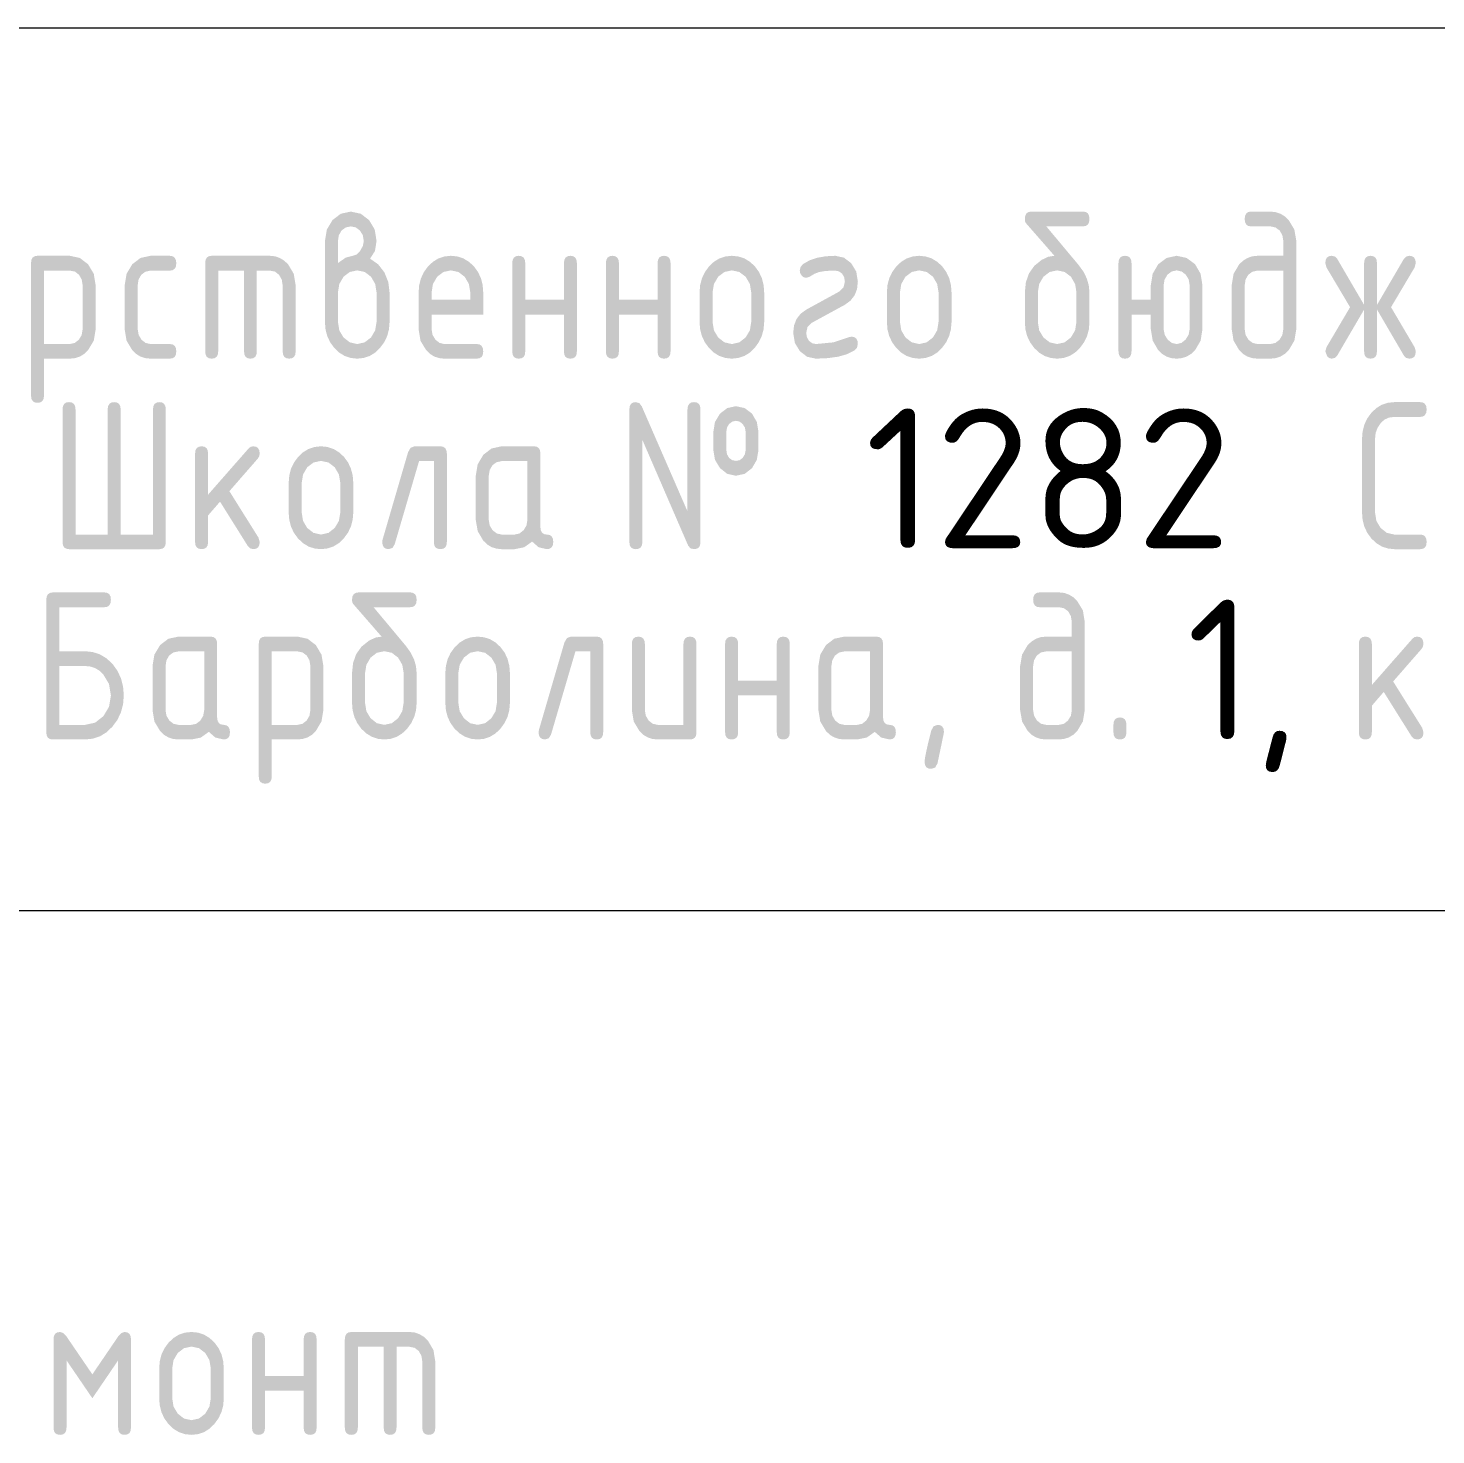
# Model space of a CAD drawing. Header units: millimetres. Extents: x -546 to 1681, y -650 to 1730.
# Drawn here: x 1109.61 to 1133.52, y 26.06 to 49.95 of the extents above; entities that cross this region are included whole.
import ezdxf

# ---------------------------------------------------------------- set-up
doc = ezdxf.new("R2010")
doc.units = ezdxf.units.MM

msp = doc.modelspace()

# ---------------------------------------------------------------- hatches: boundary and pattern name
h = msp.add_hatch(color=7)
h.paths.add_polyline_path([(1114.87, 45.959), (1115.003, 46.051), (1115.125, 46.082), (1115.191, 46.104), (1115.25, 46.169), (1115.294, 46.251), (1115.309, 46.333), (1115.293, 46.43), (1115.244, 46.511), (1115.173, 46.564), (1115.088, 46.581), (1115.003, 46.563), (1114.931, 46.511), (1114.885, 46.43), (1114.87, 46.333)])
h.paths.add_polyline_path([(1115.416, 46.033), (1115.552, 45.938), (1115.658, 45.802), (1115.725, 45.638), (1115.747, 45.46), (1115.747, 44.957), (1115.737, 44.833), (1115.706, 44.717), (1115.655, 44.612), (1115.584, 44.517), (1115.501, 44.437), (1115.409, 44.38), (1115.307, 44.347), (1115.198, 44.335), (1115.088, 44.347), (1114.986, 44.38), (1114.893, 44.437), (1114.808, 44.517), (1114.738, 44.613), (1114.688, 44.719), (1114.659, 44.833), (1114.649, 44.957), (1114.649, 46.333), (1114.681, 46.527), (1114.778, 46.689), (1114.919, 46.796), (1115.088, 46.832), (1115.258, 46.796), (1115.401, 46.686), (1115.495, 46.527), (1115.526, 46.333), (1115.499, 46.163)])
h.paths.add_polyline_path([(1115.526, 44.96), (1115.526, 45.46), (1115.503, 45.603), (1115.432, 45.726), (1115.325, 45.807), (1115.198, 45.834), (1115.071, 45.807), (1114.965, 45.726), (1114.893, 45.603), (1114.87, 45.46), (1114.87, 44.96), (1114.893, 44.815), (1114.965, 44.695), (1115.071, 44.612), (1115.198, 44.583), (1115.325, 44.612), (1115.432, 44.695), (1115.503, 44.816)])
h = msp.add_hatch(color=7)
h.paths.add_polyline_path([(1127.637, 45.457), (1127.637, 44.957), (1127.627, 44.833), (1127.596, 44.719), (1127.545, 44.613), (1127.474, 44.517), (1127.391, 44.437), (1127.298, 44.38), (1127.197, 44.347), (1127.088, 44.335), (1126.977, 44.347), (1126.876, 44.38), (1126.783, 44.437), (1126.698, 44.517), (1126.628, 44.613), (1126.578, 44.719), (1126.549, 44.833), (1126.539, 44.957), (1126.539, 45.46), (1126.557, 45.634), (1126.61, 45.784), (1126.699, 45.91), (1126.824, 46.012), (1126.937, 46.065), (1127.042, 46.082), (1126.56, 46.633), (1126.544, 46.662), (1126.539, 46.707), (1126.546, 46.762), (1126.566, 46.801), (1126.601, 46.825), (1126.65, 46.832), (1127.529, 46.832), (1127.576, 46.825), (1127.61, 46.801), (1127.63, 46.762), (1127.637, 46.707), (1127.63, 46.652), (1127.61, 46.612), (1127.576, 46.589), (1127.529, 46.581), (1126.904, 46.581), (1127.456, 45.921), (1127.535, 45.812), (1127.591, 45.698), (1127.625, 45.58)])
h.paths.add_polyline_path([(1127.416, 44.96), (1127.416, 45.46), (1127.393, 45.603), (1127.322, 45.726), (1127.215, 45.807), (1127.088, 45.834), (1126.961, 45.807), (1126.855, 45.726), (1126.783, 45.603), (1126.76, 45.46), (1126.76, 44.96), (1126.783, 44.815), (1126.855, 44.695), (1126.961, 44.612), (1127.088, 44.583), (1127.215, 44.612), (1127.322, 44.695), (1127.393, 44.816)])
h = msp.add_hatch(color=7)
h.paths.add_polyline_path([(1131.151, 46.333), (1131.151, 44.835), (1131.118, 44.641), (1131.022, 44.479), (1130.954, 44.415), (1130.88, 44.37), (1130.799, 44.344), (1130.712, 44.335), (1130.491, 44.335), (1130.403, 44.344), (1130.321, 44.37), (1130.247, 44.415), (1130.181, 44.479), (1130.085, 44.641), (1130.053, 44.835), (1130.053, 45.582), (1130.085, 45.776), (1130.181, 45.938), (1130.249, 46), (1130.322, 46.045), (1130.403, 46.073), (1130.491, 46.082), (1130.93, 46.082), (1130.93, 46.333), (1130.914, 46.43), (1130.868, 46.511), (1130.797, 46.563), (1130.712, 46.581), (1130.381, 46.581), (1130.334, 46.589), (1130.301, 46.612), (1130.28, 46.652), (1130.274, 46.707), (1130.28, 46.762), (1130.301, 46.801), (1130.334, 46.825), (1130.381, 46.832), (1130.712, 46.832), (1130.801, 46.823), (1130.882, 46.796), (1130.956, 46.75), (1131.022, 46.686), (1131.118, 46.527)])
h.paths.add_polyline_path([(1130.93, 44.835), (1130.93, 45.83), (1130.491, 45.83), (1130.406, 45.812), (1130.335, 45.76), (1130.289, 45.679), (1130.274, 45.582), (1130.274, 44.835), (1130.289, 44.739), (1130.338, 44.657), (1130.409, 44.602), (1130.491, 44.583), (1130.712, 44.583), (1130.796, 44.602), (1130.866, 44.657), (1130.914, 44.738)])
h = msp.add_hatch(color=7)
h.paths.add_polyline_path([(1109.656, 45.959), (1109.663, 46.012), (1109.683, 46.051), (1109.718, 46.074), (1109.766, 46.082), (1110.315, 46.082), (1110.485, 46.045), (1110.625, 45.938), (1110.722, 45.776), (1110.754, 45.582), (1110.754, 44.835), (1110.722, 44.641), (1110.625, 44.479), (1110.559, 44.415), (1110.485, 44.37), (1110.404, 44.344), (1110.315, 44.335), (1109.877, 44.335), (1109.877, 43.707), (1109.87, 43.654), (1109.849, 43.616), (1109.815, 43.592), (1109.766, 43.585), (1109.718, 43.592), (1109.683, 43.616), (1109.663, 43.654), (1109.656, 43.707)])
h.paths.add_polyline_path([(1109.877, 45.83), (1109.877, 44.583), (1110.315, 44.583), (1110.399, 44.602), (1110.469, 44.657), (1110.517, 44.738), (1110.533, 44.835), (1110.533, 45.582), (1110.517, 45.679), (1110.471, 45.76), (1110.401, 45.814), (1110.315, 45.83)])
h = msp.add_hatch(color=7)
h.dxf.hatch_style = 2
h.paths.add_polyline_path([(1111.468, 45.582), (1111.468, 44.835), (1111.484, 44.739), (1111.532, 44.657), (1111.603, 44.602), (1111.686, 44.583), (1112.014, 44.583), (1112.062, 44.576), (1112.097, 44.552), (1112.117, 44.513), (1112.124, 44.458), (1112.117, 44.403), (1112.097, 44.365), (1112.062, 44.343), (1112.014, 44.335), (1111.686, 44.335), (1111.597, 44.344), (1111.516, 44.37), (1111.442, 44.415), (1111.376, 44.479), (1111.279, 44.64), (1111.247, 44.835), (1111.247, 45.582), (1111.279, 45.776), (1111.376, 45.938), (1111.516, 46.045), (1111.686, 46.082), (1112.014, 46.082), (1112.062, 46.074), (1112.097, 46.05), (1112.117, 46.011), (1112.124, 45.956), (1112.117, 45.901), (1112.097, 45.862), (1112.062, 45.838), (1112.014, 45.83), (1111.686, 45.83), (1111.6, 45.812), (1111.529, 45.76), (1111.483, 45.679)])
h = msp.add_hatch(color=7)
h.dxf.hatch_style = 2
h.paths.add_polyline_path([(1112.726, 46.082), (1113.713, 46.082), (1113.801, 46.073), (1113.882, 46.045), (1113.956, 46), (1114.023, 45.938), (1114.119, 45.776), (1114.152, 45.582), (1114.152, 44.458), (1114.145, 44.403), (1114.124, 44.365), (1114.089, 44.343), (1114.041, 44.335), (1113.993, 44.343), (1113.959, 44.365), (1113.938, 44.403), (1113.931, 44.458), (1113.931, 45.582), (1113.915, 45.679), (1113.869, 45.76), (1113.798, 45.814), (1113.713, 45.83), (1113.492, 45.83), (1113.492, 44.458), (1113.485, 44.403), (1113.465, 44.365), (1113.43, 44.343), (1113.382, 44.335), (1113.335, 44.343), (1113.302, 44.365), (1113.281, 44.403), (1113.275, 44.458), (1113.275, 45.83), (1112.836, 45.83), (1112.836, 44.458), (1112.829, 44.403), (1112.808, 44.365), (1112.774, 44.343), (1112.726, 44.335), (1112.677, 44.343), (1112.642, 44.365), (1112.622, 44.403), (1112.615, 44.458), (1112.615, 45.959), (1112.622, 46.012), (1112.642, 46.051), (1112.677, 46.074)])
h = msp.add_hatch(color=7)
h.paths.add_polyline_path([(1116.789, 45.834), (1116.662, 45.807), (1116.556, 45.726), (1116.484, 45.604), (1116.461, 45.46), (1116.461, 45.334), (1117.118, 45.334), (1117.118, 45.46), (1117.094, 45.604), (1117.023, 45.726), (1116.916, 45.807)])
h.paths.add_polyline_path([(1116.461, 45.083), (1116.461, 44.835), (1116.477, 44.739), (1116.526, 44.657), (1116.597, 44.602), (1116.679, 44.583), (1117.228, 44.583), (1117.276, 44.576), (1117.311, 44.552), (1117.331, 44.513), (1117.338, 44.458), (1117.331, 44.403), (1117.311, 44.365), (1117.276, 44.343), (1117.228, 44.335), (1116.679, 44.335), (1116.59, 44.344), (1116.509, 44.37), (1116.435, 44.415), (1116.369, 44.479), (1116.272, 44.64), (1116.24, 44.835), (1116.24, 45.457), (1116.25, 45.582), (1116.28, 45.698), (1116.329, 45.804), (1116.399, 45.9), (1116.484, 45.98), (1116.577, 46.037), (1116.679, 46.07), (1116.789, 46.082), (1116.9, 46.07), (1117.001, 46.037), (1117.094, 45.981), (1117.179, 45.904), (1117.249, 45.807), (1117.299, 45.701), (1117.328, 45.586), (1117.338, 45.46), (1117.338, 45.083)])
h = msp.add_hatch(color=7)
h.dxf.hatch_style = 2
h.paths.add_polyline_path([(1118.052, 45.083), (1118.052, 44.458), (1118.045, 44.403), (1118.025, 44.365), (1117.99, 44.343), (1117.942, 44.335), (1117.893, 44.343), (1117.859, 44.365), (1117.838, 44.403), (1117.831, 44.458), (1117.831, 45.959), (1117.838, 46.012), (1117.859, 46.051), (1117.893, 46.074), (1117.942, 46.082), (1117.99, 46.074), (1118.025, 46.051), (1118.045, 46.012), (1118.052, 45.959), (1118.052, 45.334), (1118.709, 45.334), (1118.709, 45.959), (1118.716, 46.012), (1118.736, 46.051), (1118.771, 46.074), (1118.819, 46.082), (1118.867, 46.074), (1118.902, 46.051), (1118.922, 46.012), (1118.929, 45.959), (1118.929, 44.458), (1118.922, 44.403), (1118.902, 44.365), (1118.867, 44.343), (1118.819, 44.335), (1118.771, 44.343), (1118.736, 44.365), (1118.716, 44.403), (1118.709, 44.458), (1118.709, 45.083)])
h = msp.add_hatch(color=7)
h.dxf.hatch_style = 2
h.paths.add_polyline_path([(1119.643, 45.083), (1119.643, 44.458), (1119.636, 44.403), (1119.616, 44.365), (1119.581, 44.343), (1119.533, 44.335), (1119.485, 44.343), (1119.45, 44.365), (1119.429, 44.403), (1119.422, 44.458), (1119.422, 45.959), (1119.429, 46.012), (1119.45, 46.051), (1119.485, 46.074), (1119.533, 46.082), (1119.581, 46.074), (1119.616, 46.051), (1119.636, 46.012), (1119.643, 45.959), (1119.643, 45.334), (1120.3, 45.334), (1120.3, 45.959), (1120.307, 46.012), (1120.327, 46.051), (1120.362, 46.074), (1120.41, 46.082), (1120.458, 46.074), (1120.493, 46.051), (1120.513, 46.012), (1120.52, 45.959), (1120.52, 44.458), (1120.513, 44.403), (1120.493, 44.365), (1120.458, 44.343), (1120.41, 44.335), (1120.362, 44.343), (1120.327, 44.365), (1120.307, 44.403), (1120.3, 44.458), (1120.3, 45.083)])
h = msp.add_hatch(color=7)
h.paths.add_polyline_path([(1121.013, 44.957), (1121.013, 45.457), (1121.023, 45.582), (1121.053, 45.698), (1121.103, 45.804), (1121.173, 45.9), (1121.257, 45.98), (1121.35, 46.037), (1121.452, 46.07), (1121.562, 46.082), (1121.673, 46.07), (1121.775, 46.037), (1121.867, 45.981), (1121.952, 45.904), (1122.022, 45.807), (1122.072, 45.701), (1122.102, 45.584), (1122.111, 45.457), (1122.111, 44.957), (1122.101, 44.833), (1122.07, 44.719), (1122.019, 44.613), (1121.949, 44.517), (1121.866, 44.437), (1121.773, 44.38), (1121.672, 44.347), (1121.562, 44.335), (1121.452, 44.347), (1121.35, 44.38), (1121.257, 44.437), (1121.173, 44.517), (1121.103, 44.613), (1121.053, 44.719), (1121.023, 44.833)])
h.paths.add_polyline_path([(1121.891, 44.96), (1121.891, 45.46), (1121.868, 45.603), (1121.796, 45.726), (1121.689, 45.807), (1121.562, 45.834), (1121.436, 45.807), (1121.329, 45.726), (1121.258, 45.603), (1121.234, 45.46), (1121.234, 44.96), (1121.258, 44.815), (1121.329, 44.695), (1121.436, 44.612), (1121.562, 44.583), (1121.689, 44.612), (1121.796, 44.695), (1121.868, 44.816)])
h = msp.add_hatch(color=7)
h.dxf.hatch_style = 2
h.paths.add_polyline_path([(1123.592, 44.709), (1123.641, 44.701), (1123.675, 44.678), (1123.696, 44.638), (1123.702, 44.583), (1123.687, 44.521), (1123.641, 44.472), (1123.521, 44.412), (1123.372, 44.369), (1123.194, 44.344), (1122.988, 44.335), (1122.841, 44.367), (1122.718, 44.461), (1122.632, 44.602), (1122.604, 44.772), (1122.618, 44.899), (1122.66, 45.007), (1122.729, 45.097), (1122.825, 45.167), (1123.393, 45.478), (1123.459, 45.544), (1123.482, 45.645), (1123.47, 45.717), (1123.436, 45.778), (1123.381, 45.817), (1123.319, 45.83), (1123.155, 45.825), (1123.04, 45.805), (1122.962, 45.774), (1122.875, 45.722), (1122.825, 45.708), (1122.784, 45.716), (1122.749, 45.743), (1122.723, 45.785), (1122.715, 45.83), (1122.729, 45.893), (1122.773, 45.942), (1122.88, 46.004), (1123.006, 46.047), (1123.152, 46.073), (1123.319, 46.082), (1123.466, 46.05), (1123.589, 45.956), (1123.675, 45.814), (1123.702, 45.645), (1123.689, 45.518), (1123.647, 45.41), (1123.578, 45.321), (1123.482, 45.25), (1122.918, 44.943), (1122.848, 44.875), (1122.825, 44.772), (1122.837, 44.7), (1122.871, 44.639), (1122.925, 44.598), (1122.988, 44.583), (1123.289, 44.612), (1123.549, 44.699)])
h = msp.add_hatch(color=7)
h.paths.add_polyline_path([(1124.196, 44.957), (1124.196, 45.457), (1124.205, 45.582), (1124.235, 45.698), (1124.285, 45.804), (1124.355, 45.9), (1124.44, 45.98), (1124.533, 46.037), (1124.634, 46.07), (1124.745, 46.082), (1124.855, 46.07), (1124.957, 46.037), (1125.05, 45.981), (1125.134, 45.904), (1125.204, 45.807), (1125.254, 45.701), (1125.284, 45.584), (1125.294, 45.457), (1125.294, 44.957), (1125.283, 44.833), (1125.253, 44.719), (1125.202, 44.613), (1125.131, 44.517), (1125.048, 44.437), (1124.955, 44.38), (1124.854, 44.347), (1124.745, 44.335), (1124.634, 44.347), (1124.533, 44.38), (1124.44, 44.437), (1124.355, 44.517), (1124.285, 44.613), (1124.235, 44.719), (1124.205, 44.833)])
h.paths.add_polyline_path([(1125.073, 44.96), (1125.073, 45.46), (1125.05, 45.603), (1124.978, 45.726), (1124.872, 45.807), (1124.745, 45.834), (1124.618, 45.807), (1124.511, 45.726), (1124.44, 45.603), (1124.417, 45.46), (1124.417, 44.96), (1124.44, 44.815), (1124.511, 44.695), (1124.618, 44.612), (1124.745, 44.583), (1124.872, 44.612), (1124.978, 44.695), (1125.05, 44.816)])
h = msp.add_hatch(color=7)
h.paths.add_polyline_path([(1128.679, 45.083), (1128.351, 45.083), (1128.351, 44.458), (1128.344, 44.403), (1128.323, 44.365), (1128.289, 44.343), (1128.241, 44.335), (1128.192, 44.343), (1128.158, 44.365), (1128.137, 44.403), (1128.13, 44.458), (1128.13, 45.959), (1128.137, 46.012), (1128.158, 46.051), (1128.192, 46.074), (1128.241, 46.082), (1128.289, 46.074), (1128.323, 46.051), (1128.344, 46.012), (1128.351, 45.959), (1128.351, 45.334), (1128.679, 45.334), (1128.679, 45.586), (1128.711, 45.778), (1128.805, 45.938), (1128.948, 46.045), (1129.118, 46.082), (1129.288, 46.045), (1129.431, 45.938), (1129.525, 45.776), (1129.556, 45.582), (1129.556, 44.835), (1129.525, 44.64), (1129.431, 44.479), (1129.363, 44.415), (1129.288, 44.37), (1129.206, 44.344), (1129.118, 44.335), (1129.029, 44.344), (1128.948, 44.37), (1128.873, 44.415), (1128.805, 44.479), (1128.711, 44.641), (1128.679, 44.835)])
h.paths.add_polyline_path([(1129.118, 44.583), (1129.199, 44.602), (1129.271, 44.66), (1129.321, 44.741), (1129.339, 44.835), (1129.339, 45.582), (1129.323, 45.679), (1129.274, 45.76), (1129.203, 45.815), (1129.118, 45.834), (1129.033, 45.815), (1128.961, 45.76), (1128.913, 45.679), (1128.897, 45.582), (1128.897, 44.835), (1128.915, 44.741), (1128.964, 44.66), (1129.036, 44.602)])
h = msp.add_hatch(color=7)
h.dxf.hatch_style = 2
h.paths.add_polyline_path([(1132.303, 45.17), (1131.846, 44.388), (1131.807, 44.349), (1131.754, 44.335), (1131.712, 44.344), (1131.678, 44.37), (1131.644, 44.458), (1131.662, 44.527), (1132.064, 45.209), (1131.662, 45.886), (1131.644, 45.959), (1131.651, 46.012), (1131.671, 46.051), (1131.706, 46.074), (1131.754, 46.082), (1131.807, 46.068), (1131.846, 46.029), (1132.303, 45.247), (1132.303, 45.959), (1132.31, 46.012), (1132.33, 46.051), (1132.364, 46.074), (1132.411, 46.082), (1132.459, 46.074), (1132.494, 46.051), (1132.514, 46.012), (1132.521, 45.959), (1132.521, 45.247), (1132.978, 46.029), (1133.017, 46.068), (1133.07, 46.082), (1133.118, 46.074), (1133.153, 46.051), (1133.173, 46.012), (1133.18, 45.959), (1133.162, 45.886), (1132.76, 45.209), (1133.162, 44.527), (1133.18, 44.458), (1133.173, 44.403), (1133.153, 44.365), (1133.118, 44.343), (1133.07, 44.335), (1133.017, 44.349), (1132.978, 44.388), (1132.521, 45.17), (1132.521, 44.458), (1132.514, 44.403), (1132.494, 44.365), (1132.459, 44.343), (1132.411, 44.335), (1132.364, 44.343), (1132.33, 44.365), (1132.31, 44.403), (1132.303, 44.458)])
h = msp.add_hatch(color=7)
h.dxf.hatch_style = 2
h.paths.add_polyline_path([(1111.179, 41.348), (1111.728, 41.348), (1111.728, 43.472), (1111.735, 43.527), (1111.755, 43.566), (1111.79, 43.59), (1111.838, 43.597), (1111.885, 43.59), (1111.918, 43.566), (1111.939, 43.527), (1111.945, 43.472), (1111.945, 41.223), (1111.939, 41.168), (1111.918, 41.13), (1111.885, 41.108), (1111.838, 41.1), (1110.302, 41.1), (1110.253, 41.108), (1110.219, 41.13), (1110.198, 41.168), (1110.191, 41.223), (1110.191, 43.472), (1110.198, 43.527), (1110.219, 43.566), (1110.253, 43.59), (1110.302, 43.597), (1110.35, 43.59), (1110.384, 43.566), (1110.405, 43.527), (1110.412, 43.472), (1110.412, 41.348), (1110.958, 41.348), (1110.958, 43.472), (1110.965, 43.527), (1110.986, 43.566), (1111.02, 43.59), (1111.068, 43.597), (1111.117, 43.59), (1111.151, 43.566), (1111.172, 43.527), (1111.179, 43.472)])
h = msp.add_hatch(color=7)
h.paths.add_polyline_path([(1120.032, 43.524), (1120.808, 41.743), (1120.808, 43.472), (1120.815, 43.527), (1120.836, 43.566), (1120.87, 43.59), (1120.919, 43.597), (1120.967, 43.59), (1121.002, 43.566), (1121.022, 43.527), (1121.029, 43.472), (1121.029, 41.223), (1121.022, 41.168), (1121.002, 41.13), (1120.967, 41.108), (1120.919, 41.1), (1120.859, 41.114), (1120.82, 41.16), (1120.042, 42.955), (1120.042, 41.223), (1120.035, 41.168), (1120.014, 41.13), (1119.979, 41.108), (1119.931, 41.1), (1119.883, 41.108), (1119.848, 41.13), (1119.827, 41.168), (1119.821, 41.223), (1119.821, 43.472), (1119.827, 43.527), (1119.848, 43.566), (1119.883, 43.59), (1119.931, 43.597), (1119.991, 43.579)])
h.paths.add_polyline_path([(1121.796, 42.784), (1121.796, 43.091), (1121.784, 43.164), (1121.747, 43.224), (1121.695, 43.266), (1121.631, 43.28), (1121.568, 43.266), (1121.514, 43.224), (1121.479, 43.164), (1121.468, 43.091), (1121.468, 42.784), (1121.479, 42.712), (1121.514, 42.651), (1121.568, 42.612), (1121.631, 42.599), (1121.695, 42.612), (1121.747, 42.651), (1121.784, 42.713)])
h.paths.add_polyline_path([(1122.014, 42.784), (1121.986, 42.617), (1121.904, 42.476), (1121.78, 42.379), (1121.631, 42.347), (1121.484, 42.379), (1121.361, 42.476), (1121.275, 42.617), (1121.247, 42.784), (1121.247, 43.091), (1121.275, 43.26), (1121.361, 43.402), (1121.484, 43.496), (1121.631, 43.528), (1121.78, 43.496), (1121.904, 43.402), (1121.986, 43.26), (1122.014, 43.091)])
h = msp.add_hatch(color=7)
h.dxf.hatch_style = 2
h.paths.add_polyline_path([(1133.254, 43.597), (1133.303, 43.59), (1133.337, 43.566), (1133.358, 43.527), (1133.365, 43.472), (1133.358, 43.417), (1133.337, 43.377), (1133.303, 43.354), (1133.254, 43.346), (1132.816, 43.346), (1132.727, 43.335), (1132.65, 43.301), (1132.585, 43.243), (1132.531, 43.161), (1132.498, 43.072), (1132.488, 42.972), (1132.488, 41.725), (1132.511, 41.581), (1132.583, 41.46), (1132.689, 41.377), (1132.816, 41.348), (1133.254, 41.348), (1133.303, 41.341), (1133.337, 41.317), (1133.358, 41.278), (1133.365, 41.223), (1133.358, 41.168), (1133.337, 41.13), (1133.303, 41.108), (1133.254, 41.1), (1132.816, 41.1), (1132.705, 41.112), (1132.604, 41.145), (1132.511, 41.202), (1132.426, 41.282), (1132.356, 41.378), (1132.306, 41.484), (1132.277, 41.598), (1132.267, 41.722), (1132.267, 42.972), (1132.277, 43.098), (1132.306, 43.214), (1132.356, 43.32), (1132.426, 43.416), (1132.511, 43.496), (1132.604, 43.553), (1132.705, 43.586), (1132.816, 43.597)])
h = msp.add_hatch(color=7)
h.dxf.hatch_style = 2
h.paths.add_polyline_path([(1112.664, 42.026), (1113.354, 42.812), (1113.388, 42.838), (1113.431, 42.847), (1113.479, 42.839), (1113.514, 42.816), (1113.534, 42.777), (1113.541, 42.724), (1113.533, 42.677), (1113.508, 42.637), (1113.026, 42.085), (1113.52, 41.296), (1113.541, 41.223), (1113.534, 41.168), (1113.514, 41.13), (1113.479, 41.108), (1113.431, 41.1), (1113.378, 41.114), (1113.339, 41.153), (1112.867, 41.907), (1112.664, 41.673), (1112.664, 41.223), (1112.657, 41.168), (1112.637, 41.13), (1112.602, 41.108), (1112.554, 41.1), (1112.506, 41.108), (1112.471, 41.13), (1112.45, 41.168), (1112.443, 41.223), (1112.443, 42.724), (1112.45, 42.777), (1112.471, 42.816), (1112.506, 42.839), (1112.554, 42.847), (1112.602, 42.839), (1112.637, 42.816), (1112.657, 42.777), (1112.664, 42.724)])
h = msp.add_hatch(color=7)
h.paths.add_polyline_path([(1114.033, 41.722), (1114.033, 42.222), (1114.043, 42.347), (1114.072, 42.463), (1114.122, 42.569), (1114.192, 42.665), (1114.277, 42.745), (1114.37, 42.802), (1114.471, 42.835), (1114.582, 42.847), (1114.692, 42.836), (1114.794, 42.802), (1114.887, 42.746), (1114.971, 42.669), (1115.042, 42.572), (1115.091, 42.466), (1115.121, 42.349), (1115.131, 42.222), (1115.131, 41.722), (1115.12, 41.598), (1115.09, 41.484), (1115.039, 41.378), (1114.968, 41.282), (1114.885, 41.202), (1114.792, 41.145), (1114.691, 41.112), (1114.582, 41.1), (1114.471, 41.112), (1114.37, 41.145), (1114.277, 41.202), (1114.192, 41.282), (1114.122, 41.378), (1114.072, 41.484), (1114.043, 41.598)])
h.paths.add_polyline_path([(1114.91, 41.725), (1114.91, 42.225), (1114.887, 42.368), (1114.815, 42.491), (1114.709, 42.572), (1114.582, 42.599), (1114.455, 42.572), (1114.348, 42.491), (1114.277, 42.368), (1114.254, 42.225), (1114.254, 41.725), (1114.277, 41.58), (1114.348, 41.46), (1114.455, 41.377), (1114.582, 41.348), (1114.709, 41.377), (1114.815, 41.46), (1114.887, 41.581)])
h = msp.add_hatch(color=7)
h.dxf.hatch_style = 2
h.paths.add_polyline_path([(1116.171, 42.847), (1116.61, 42.847), (1116.658, 42.839), (1116.693, 42.816), (1116.713, 42.777), (1116.72, 42.724), (1116.72, 41.223), (1116.713, 41.168), (1116.693, 41.13), (1116.658, 41.108), (1116.61, 41.1), (1116.562, 41.108), (1116.527, 41.13), (1116.506, 41.168), (1116.5, 41.223), (1116.5, 42.595), (1116.248, 42.595), (1115.834, 41.184), (1115.797, 41.121), (1115.733, 41.1), (1115.684, 41.108), (1115.65, 41.132), (1115.629, 41.171), (1115.622, 41.226), (1115.629, 41.265), (1116.061, 42.745), (1116.104, 42.822)])
h = msp.add_hatch(color=7)
h.paths.add_polyline_path([(1118.089, 42.595), (1117.65, 42.595), (1117.565, 42.577), (1117.494, 42.525), (1117.448, 42.444), (1117.432, 42.347), (1117.432, 41.6), (1117.448, 41.504), (1117.497, 41.422), (1117.568, 41.367), (1117.65, 41.348), (1117.871, 41.348), (1117.955, 41.367), (1118.024, 41.422), (1118.073, 41.503), (1118.089, 41.6)])
h.paths.add_polyline_path([(1118.528, 41.223), (1118.521, 41.168), (1118.5, 41.13), (1118.467, 41.108), (1118.42, 41.1), (1118.28, 41.132), (1118.169, 41.229), (1118.033, 41.132), (1117.871, 41.1), (1117.65, 41.1), (1117.562, 41.109), (1117.48, 41.135), (1117.406, 41.18), (1117.34, 41.244), (1117.244, 41.405), (1117.211, 41.6), (1117.211, 42.347), (1117.244, 42.541), (1117.34, 42.703), (1117.48, 42.81), (1117.65, 42.847), (1118.199, 42.847), (1118.248, 42.839), (1118.282, 42.816), (1118.303, 42.777), (1118.309, 42.724), (1118.309, 41.474), (1118.316, 41.419), (1118.337, 41.38), (1118.372, 41.356), (1118.42, 41.348), (1118.467, 41.341), (1118.5, 41.317), (1118.521, 41.278)])
h = msp.add_hatch(color=7)
h.paths.add_polyline_path([(1111.232, 38.616), (1111.22, 38.467), (1111.183, 38.329), (1111.123, 38.201), (1111.038, 38.086), (1110.938, 37.99), (1110.827, 37.922), (1110.706, 37.882), (1110.575, 37.869), (1110.026, 37.869), (1109.978, 37.876), (1109.943, 37.899), (1109.922, 37.937), (1109.915, 37.991), (1109.915, 40.24), (1109.922, 40.295), (1109.943, 40.335), (1109.978, 40.358), (1110.026, 40.366), (1110.903, 40.366), (1110.952, 40.358), (1110.986, 40.335), (1111.007, 40.295), (1111.013, 40.24), (1111.007, 40.185), (1110.986, 40.146), (1110.952, 40.122), (1110.903, 40.115), (1110.137, 40.115), (1110.137, 39.367), (1110.575, 39.367), (1110.706, 39.353), (1110.828, 39.313), (1110.94, 39.245), (1111.041, 39.151), (1111.124, 39.035), (1111.184, 38.907), (1111.22, 38.768)])
h.paths.add_polyline_path([(1110.137, 39.116), (1110.137, 38.117), (1110.575, 38.117), (1110.745, 38.154), (1110.885, 38.264), (1110.981, 38.423), (1111.013, 38.616), (1110.981, 38.81), (1110.885, 38.972), (1110.819, 39.036), (1110.745, 39.081), (1110.664, 39.107), (1110.575, 39.116)])
h = msp.add_hatch(color=7)
h.paths.add_polyline_path([(1116.207, 38.99), (1116.207, 38.491), (1116.197, 38.367), (1116.166, 38.252), (1116.115, 38.147), (1116.045, 38.05), (1115.961, 37.971), (1115.869, 37.914), (1115.767, 37.88), (1115.658, 37.869), (1115.548, 37.88), (1115.446, 37.914), (1115.353, 37.971), (1115.268, 38.05), (1115.198, 38.147), (1115.149, 38.252), (1115.119, 38.367), (1115.109, 38.491), (1115.109, 38.993), (1115.127, 39.168), (1115.18, 39.318), (1115.27, 39.444), (1115.395, 39.545), (1115.507, 39.599), (1115.612, 39.615), (1115.131, 40.167), (1115.114, 40.196), (1115.109, 40.24), (1115.116, 40.295), (1115.137, 40.335), (1115.171, 40.358), (1115.22, 40.366), (1116.1, 40.366), (1116.146, 40.358), (1116.18, 40.335), (1116.2, 40.295), (1116.207, 40.24), (1116.2, 40.185), (1116.18, 40.146), (1116.146, 40.122), (1116.1, 40.115), (1115.475, 40.115), (1116.026, 39.455), (1116.105, 39.345), (1116.162, 39.232), (1116.196, 39.113)])
h.paths.add_polyline_path([(1115.987, 38.494), (1115.987, 38.993), (1115.963, 39.137), (1115.892, 39.259), (1115.785, 39.341), (1115.658, 39.367), (1115.531, 39.341), (1115.425, 39.259), (1115.353, 39.137), (1115.33, 38.993), (1115.33, 38.494), (1115.353, 38.348), (1115.425, 38.229), (1115.531, 38.145), (1115.658, 38.117), (1115.785, 38.145), (1115.892, 38.229), (1115.963, 38.35)])
h = msp.add_hatch(color=7)
h.paths.add_polyline_path([(1127.557, 39.867), (1127.557, 38.368), (1127.525, 38.175), (1127.429, 38.012), (1127.361, 37.948), (1127.287, 37.904), (1127.206, 37.878), (1127.119, 37.869), (1126.898, 37.869), (1126.81, 37.878), (1126.728, 37.904), (1126.654, 37.948), (1126.588, 38.012), (1126.492, 38.175), (1126.459, 38.368), (1126.459, 39.116), (1126.492, 39.31), (1126.588, 39.472), (1126.656, 39.534), (1126.729, 39.579), (1126.81, 39.606), (1126.898, 39.615), (1127.337, 39.615), (1127.337, 39.867), (1127.321, 39.964), (1127.275, 40.045), (1127.204, 40.097), (1127.119, 40.115), (1126.788, 40.115), (1126.741, 40.122), (1126.708, 40.146), (1126.687, 40.185), (1126.68, 40.24), (1126.687, 40.295), (1126.708, 40.335), (1126.741, 40.358), (1126.788, 40.366), (1127.119, 40.366), (1127.208, 40.357), (1127.289, 40.329), (1127.363, 40.284), (1127.429, 40.219), (1127.525, 40.06)])
h.paths.add_polyline_path([(1127.337, 38.368), (1127.337, 39.364), (1126.898, 39.364), (1126.813, 39.346), (1126.742, 39.294), (1126.696, 39.213), (1126.68, 39.116), (1126.68, 38.368), (1126.696, 38.273), (1126.745, 38.19), (1126.816, 38.135), (1126.898, 38.117), (1127.119, 38.117), (1127.203, 38.135), (1127.272, 38.19), (1127.321, 38.271)])
h = msp.add_hatch(color=7)
h.paths.add_polyline_path([(1112.598, 39.364), (1112.159, 39.364), (1112.074, 39.346), (1112.002, 39.294), (1111.957, 39.213), (1111.941, 39.116), (1111.941, 38.368), (1111.957, 38.273), (1112.006, 38.19), (1112.077, 38.135), (1112.159, 38.117), (1112.38, 38.117), (1112.463, 38.135), (1112.533, 38.19), (1112.581, 38.271), (1112.598, 38.368)])
h.paths.add_polyline_path([(1113.036, 37.991), (1113.029, 37.937), (1113.009, 37.899), (1112.975, 37.876), (1112.929, 37.869), (1112.788, 37.901), (1112.677, 37.998), (1112.541, 37.901), (1112.38, 37.869), (1112.159, 37.869), (1112.07, 37.878), (1111.989, 37.904), (1111.915, 37.948), (1111.849, 38.012), (1111.752, 38.173), (1111.72, 38.368), (1111.72, 39.116), (1111.752, 39.31), (1111.849, 39.472), (1111.989, 39.579), (1112.159, 39.615), (1112.708, 39.615), (1112.756, 39.607), (1112.791, 39.584), (1112.811, 39.546), (1112.818, 39.493), (1112.818, 38.243), (1112.825, 38.188), (1112.846, 38.148), (1112.88, 38.125), (1112.929, 38.117), (1112.975, 38.109), (1113.009, 38.086), (1113.029, 38.046)])
h = msp.add_hatch(color=7)
h.paths.add_polyline_path([(1113.525, 39.493), (1113.531, 39.546), (1113.552, 39.584), (1113.587, 39.607), (1113.635, 39.615), (1114.184, 39.615), (1114.354, 39.579), (1114.494, 39.472), (1114.59, 39.31), (1114.623, 39.116), (1114.623, 38.368), (1114.59, 38.175), (1114.494, 38.012), (1114.428, 37.948), (1114.354, 37.904), (1114.273, 37.878), (1114.184, 37.869), (1113.746, 37.869), (1113.746, 37.241), (1113.739, 37.188), (1113.718, 37.149), (1113.684, 37.126), (1113.635, 37.118), (1113.587, 37.126), (1113.552, 37.149), (1113.531, 37.188), (1113.525, 37.241)])
h.paths.add_polyline_path([(1113.746, 39.364), (1113.746, 38.117), (1114.184, 38.117), (1114.268, 38.135), (1114.338, 38.19), (1114.386, 38.271), (1114.402, 38.368), (1114.402, 39.116), (1114.386, 39.213), (1114.34, 39.294), (1114.269, 39.347), (1114.184, 39.364)])
h = msp.add_hatch(color=7)
h.paths.add_polyline_path([(1116.694, 38.491), (1116.694, 38.99), (1116.704, 39.116), (1116.733, 39.232), (1116.783, 39.337), (1116.853, 39.434), (1116.938, 39.514), (1117.031, 39.57), (1117.132, 39.604), (1117.243, 39.615), (1117.353, 39.604), (1117.455, 39.571), (1117.548, 39.515), (1117.632, 39.437), (1117.703, 39.341), (1117.752, 39.235), (1117.782, 39.118), (1117.792, 38.99), (1117.792, 38.491), (1117.781, 38.367), (1117.751, 38.252), (1117.7, 38.147), (1117.629, 38.05), (1117.546, 37.971), (1117.453, 37.914), (1117.352, 37.88), (1117.243, 37.869), (1117.132, 37.88), (1117.031, 37.914), (1116.938, 37.971), (1116.853, 38.05), (1116.783, 38.147), (1116.733, 38.252), (1116.704, 38.367)])
h.paths.add_polyline_path([(1117.571, 38.494), (1117.571, 38.993), (1117.548, 39.137), (1117.476, 39.259), (1117.37, 39.341), (1117.243, 39.367), (1117.116, 39.341), (1117.01, 39.259), (1116.938, 39.137), (1116.915, 38.993), (1116.915, 38.494), (1116.938, 38.348), (1117.01, 38.229), (1117.116, 38.145), (1117.243, 38.117), (1117.37, 38.145), (1117.476, 38.229), (1117.548, 38.35)])
h = msp.add_hatch(color=7)
h.dxf.hatch_style = 2
h.paths.add_polyline_path([(1118.827, 39.615), (1119.266, 39.615), (1119.314, 39.607), (1119.349, 39.584), (1119.369, 39.546), (1119.376, 39.493), (1119.376, 37.991), (1119.369, 37.937), (1119.349, 37.899), (1119.314, 37.876), (1119.266, 37.869), (1119.218, 37.876), (1119.183, 37.899), (1119.163, 37.937), (1119.156, 37.991), (1119.156, 39.364), (1118.904, 39.364), (1118.49, 37.953), (1118.453, 37.89), (1118.389, 37.869), (1118.341, 37.877), (1118.306, 37.9), (1118.285, 37.94), (1118.278, 37.995), (1118.285, 38.033), (1118.717, 39.514), (1118.761, 39.591)])
h = msp.add_hatch(color=7)
h.dxf.hatch_style = 2
h.paths.add_polyline_path([(1120.961, 39.493), (1120.961, 37.991), (1120.954, 37.937), (1120.933, 37.899), (1120.899, 37.876), (1120.851, 37.869), (1120.302, 37.869), (1120.213, 37.878), (1120.132, 37.904), (1120.058, 37.948), (1119.992, 38.012), (1119.895, 38.173), (1119.863, 38.368), (1119.863, 39.493), (1119.87, 39.546), (1119.891, 39.584), (1119.925, 39.607), (1119.974, 39.615), (1120.022, 39.607), (1120.056, 39.584), (1120.077, 39.546), (1120.084, 39.493), (1120.084, 38.368), (1120.1, 38.273), (1120.148, 38.19), (1120.219, 38.135), (1120.302, 38.117), (1120.74, 38.117), (1120.74, 39.493), (1120.747, 39.546), (1120.768, 39.584), (1120.802, 39.607), (1120.851, 39.615), (1120.899, 39.607), (1120.933, 39.584), (1120.954, 39.546)])
h = msp.add_hatch(color=7)
h.dxf.hatch_style = 2
h.paths.add_polyline_path([(1121.668, 38.616), (1121.668, 37.991), (1121.662, 37.937), (1121.641, 37.899), (1121.606, 37.876), (1121.558, 37.869), (1121.51, 37.876), (1121.475, 37.899), (1121.454, 37.937), (1121.447, 37.991), (1121.447, 39.493), (1121.454, 39.546), (1121.475, 39.584), (1121.51, 39.607), (1121.558, 39.615), (1121.606, 39.607), (1121.641, 39.584), (1121.662, 39.546), (1121.668, 39.493), (1121.668, 38.868), (1122.325, 38.868), (1122.325, 39.493), (1122.332, 39.546), (1122.353, 39.584), (1122.387, 39.607), (1122.435, 39.615), (1122.484, 39.607), (1122.518, 39.584), (1122.539, 39.546), (1122.545, 39.493), (1122.545, 37.991), (1122.539, 37.937), (1122.518, 37.899), (1122.484, 37.876), (1122.435, 37.869), (1122.387, 37.876), (1122.353, 37.899), (1122.332, 37.937), (1122.325, 37.991), (1122.325, 38.616)])
h = msp.add_hatch(color=7)
h.paths.add_polyline_path([(1123.909, 39.364), (1123.471, 39.364), (1123.386, 39.346), (1123.314, 39.294), (1123.268, 39.213), (1123.253, 39.116), (1123.253, 38.368), (1123.269, 38.273), (1123.317, 38.19), (1123.389, 38.135), (1123.471, 38.117), (1123.692, 38.117), (1123.775, 38.135), (1123.845, 38.19), (1123.893, 38.271), (1123.909, 38.368)])
h.paths.add_polyline_path([(1124.348, 37.991), (1124.341, 37.937), (1124.321, 37.899), (1124.287, 37.876), (1124.241, 37.869), (1124.1, 37.901), (1123.989, 37.998), (1123.853, 37.901), (1123.692, 37.869), (1123.471, 37.869), (1123.382, 37.878), (1123.301, 37.904), (1123.227, 37.948), (1123.161, 38.012), (1123.064, 38.173), (1123.032, 38.368), (1123.032, 39.116), (1123.064, 39.31), (1123.161, 39.472), (1123.301, 39.579), (1123.471, 39.615), (1124.02, 39.615), (1124.068, 39.607), (1124.103, 39.584), (1124.123, 39.546), (1124.13, 39.493), (1124.13, 38.243), (1124.137, 38.188), (1124.158, 38.148), (1124.192, 38.125), (1124.241, 38.117), (1124.287, 38.109), (1124.321, 38.086), (1124.341, 38.046)])
h = msp.add_hatch(color=7)
h.dxf.hatch_style = 2
h.paths.add_polyline_path([(1132.434, 38.794), (1133.124, 39.58), (1133.158, 39.607), (1133.201, 39.615), (1133.249, 39.607), (1133.284, 39.584), (1133.304, 39.546), (1133.311, 39.493), (1133.302, 39.445), (1133.278, 39.406), (1132.796, 38.854), (1133.29, 38.065), (1133.311, 37.991), (1133.304, 37.937), (1133.284, 37.899), (1133.249, 37.876), (1133.201, 37.869), (1133.148, 37.882), (1133.109, 37.921), (1132.636, 38.676), (1132.434, 38.442), (1132.434, 37.991), (1132.427, 37.937), (1132.407, 37.899), (1132.372, 37.876), (1132.324, 37.869), (1132.275, 37.876), (1132.241, 37.899), (1132.22, 37.937), (1132.213, 37.991), (1132.213, 39.493), (1132.22, 39.546), (1132.241, 39.584), (1132.275, 39.607), (1132.324, 39.615), (1132.372, 39.607), (1132.407, 39.584), (1132.427, 39.546), (1132.434, 39.493)])
h = msp.add_hatch(color=7)
h.dxf.hatch_style = 2
h.paths.add_polyline_path([(1125.058, 38.117), (1125.104, 38.11), (1125.138, 38.087), (1125.158, 38.049), (1125.165, 37.995), (1125.158, 37.955), (1125.137, 37.854), (1125.103, 37.69), (1125.055, 37.464), (1125.017, 37.393), (1124.947, 37.37), (1124.899, 37.377), (1124.864, 37.399), (1124.843, 37.437), (1124.836, 37.492), (1124.843, 37.558), (1124.865, 37.668), (1124.9, 37.823), (1124.95, 38.023), (1124.989, 38.093)])
h = msp.add_hatch(color=7)
h.dxf.hatch_style = 2
h.paths.add_polyline_path([(1128.044, 38.117), (1128.051, 38.172), (1128.072, 38.211), (1128.106, 38.235), (1128.155, 38.243), (1128.203, 38.235), (1128.237, 38.211), (1128.258, 38.172), (1128.265, 38.117), (1128.265, 37.991), (1128.258, 37.937), (1128.237, 37.899), (1128.203, 37.876), (1128.155, 37.869), (1128.106, 37.876), (1128.072, 37.899), (1128.051, 37.937), (1128.044, 37.991)])
h = msp.add_hatch(color=7)
h.dxf.hatch_style = 2
h.paths.add_polyline_path([(1110.698, 26.683), (1110.259, 27.326), (1110.259, 26.184), (1110.252, 26.129), (1110.231, 26.091), (1110.197, 26.069), (1110.149, 26.061), (1110.1, 26.069), (1110.066, 26.091), (1110.045, 26.129), (1110.038, 26.184), (1110.038, 27.685), (1110.045, 27.738), (1110.066, 27.777), (1110.1, 27.8), (1110.149, 27.808), (1110.204, 27.789), (1110.259, 27.731), (1110.698, 27.088), (1111.136, 27.731), (1111.191, 27.789), (1111.247, 27.808), (1111.293, 27.8), (1111.327, 27.777), (1111.347, 27.738), (1111.354, 27.685), (1111.354, 26.184), (1111.347, 26.129), (1111.327, 26.091), (1111.293, 26.069), (1111.247, 26.061), (1111.198, 26.069), (1111.164, 26.091), (1111.143, 26.129), (1111.136, 26.184), (1111.136, 27.326)])
h = msp.add_hatch(color=7)
h.paths.add_polyline_path([(1111.833, 26.683), (1111.833, 27.183), (1111.843, 27.308), (1111.872, 27.424), (1111.922, 27.53), (1111.992, 27.626), (1112.077, 27.706), (1112.17, 27.763), (1112.272, 27.797), (1112.382, 27.808), (1112.493, 27.797), (1112.594, 27.763), (1112.687, 27.707), (1112.772, 27.63), (1112.842, 27.533), (1112.892, 27.427), (1112.921, 27.31), (1112.931, 27.183), (1112.931, 26.683), (1112.921, 26.559), (1112.89, 26.445), (1112.839, 26.339), (1112.768, 26.243), (1112.685, 26.163), (1112.593, 26.106), (1112.491, 26.073), (1112.382, 26.061), (1112.272, 26.073), (1112.17, 26.106), (1112.077, 26.163), (1111.992, 26.243), (1111.922, 26.339), (1111.872, 26.445), (1111.843, 26.559)])
h.paths.add_polyline_path([(1112.71, 26.687), (1112.71, 27.186), (1112.687, 27.329), (1112.616, 27.452), (1112.509, 27.533), (1112.382, 27.56), (1112.255, 27.533), (1112.149, 27.452), (1112.077, 27.329), (1112.054, 27.186), (1112.054, 26.687), (1112.077, 26.541), (1112.149, 26.421), (1112.255, 26.338), (1112.382, 26.31), (1112.509, 26.338), (1112.616, 26.421), (1112.687, 26.542)])
h = msp.add_hatch(color=7)
h.dxf.hatch_style = 2
h.paths.add_polyline_path([(1113.631, 26.809), (1113.631, 26.184), (1113.624, 26.129), (1113.603, 26.091), (1113.569, 26.069), (1113.521, 26.061), (1113.472, 26.069), (1113.438, 26.091), (1113.417, 26.129), (1113.41, 26.184), (1113.41, 27.685), (1113.417, 27.738), (1113.438, 27.777), (1113.472, 27.8), (1113.521, 27.808), (1113.569, 27.8), (1113.603, 27.777), (1113.624, 27.738), (1113.631, 27.685), (1113.631, 27.06), (1114.288, 27.06), (1114.288, 27.685), (1114.294, 27.738), (1114.315, 27.777), (1114.35, 27.8), (1114.398, 27.808), (1114.446, 27.8), (1114.481, 27.777), (1114.501, 27.738), (1114.508, 27.685), (1114.508, 26.184), (1114.501, 26.129), (1114.481, 26.091), (1114.446, 26.069), (1114.398, 26.061), (1114.35, 26.069), (1114.315, 26.091), (1114.294, 26.129), (1114.288, 26.184), (1114.288, 26.809)])
h = msp.add_hatch(color=7)
h.dxf.hatch_style = 2
h.paths.add_polyline_path([(1115.098, 27.808), (1116.085, 27.808), (1116.174, 27.799), (1116.254, 27.771), (1116.328, 27.727), (1116.396, 27.664), (1116.492, 27.502), (1116.524, 27.308), (1116.524, 26.184), (1116.517, 26.129), (1116.496, 26.091), (1116.462, 26.069), (1116.414, 26.061), (1116.365, 26.069), (1116.331, 26.091), (1116.31, 26.129), (1116.303, 26.184), (1116.303, 27.308), (1116.288, 27.405), (1116.242, 27.486), (1116.171, 27.54), (1116.085, 27.556), (1115.865, 27.556), (1115.865, 26.184), (1115.858, 26.129), (1115.837, 26.091), (1115.803, 26.069), (1115.754, 26.061), (1115.708, 26.069), (1115.674, 26.091), (1115.654, 26.129), (1115.647, 26.184), (1115.647, 27.556), (1115.208, 27.556), (1115.208, 26.184), (1115.201, 26.129), (1115.181, 26.091), (1115.146, 26.069), (1115.098, 26.061), (1115.049, 26.069), (1115.015, 26.091), (1114.994, 26.129), (1114.987, 26.184), (1114.987, 27.685), (1114.994, 27.738), (1115.015, 27.777), (1115.049, 27.8)])

# ---------------------------------------------------------------- linework, layer by layer
at = {"color": 7, "lineweight": 0}
for points in [[(1184.112, 49.947), (1064.132, 49.947)], [(1184.112, 34.961), (999.112, 34.961)]]:
    msp.add_lwpolyline(points, dxfattribs=at)

# ---------------------------------------------------------------- texts
at = {"color": 7, "insert": (1123.825, 43.489), "char_height": 2.37317, "width": 7.78426, "attachment_point": 1}
msp.add_mtext('{\\fISOCPEUR|b0|i0|c0|p34;1282 }', dxfattribs=at)
at = {"color": 7, "insert": (1129.289, 40.242), "char_height": 2.37317, "attachment_point": 1}
msp.add_mtext('{\\fGOSTCommon|b0|i0|c0;1, }', dxfattribs=at)

doc.saveas('drawing.dxf')
